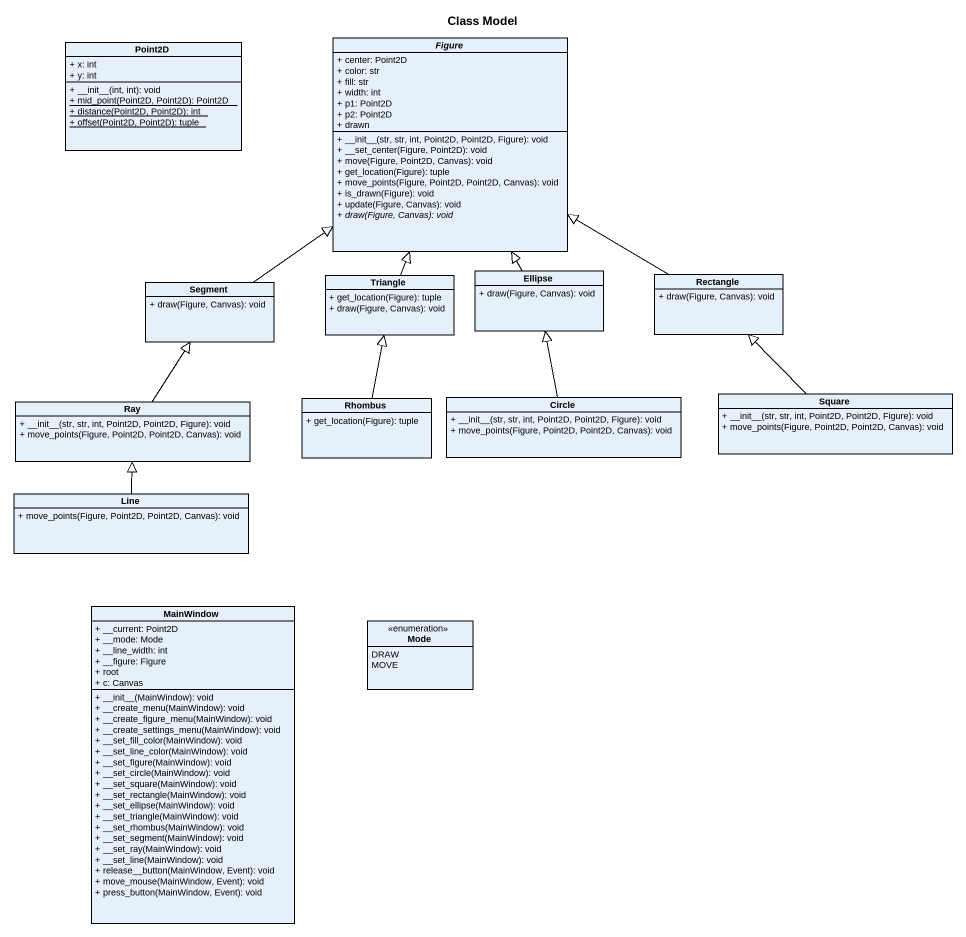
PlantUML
@startuml
title Class Model
hide circle
hide empty members
skinparam classAttributeIconSize 0
class Point2D {
  + x: int
  + y: int
  + ~__init~__(int, int): void
  {static} + mid_point(Point2D, Point2D): Point2D
  {static} + distance(Point2D, Point2D): int
  {static} + offset(Point2D, Point2D): tuple
}
abstract class Figure {
  + center: Point2D
  + color: str
  + fill: str
  + width: int
  + p1: Point2D
  + p2: Point2D
  + drawn
  + ~__init~__(str, str, int, Point2D, Point2D, Figure): void
  + __set_center(Figure, Point2D): void
  + move(Figure, Point2D, Canvas): void
  + get_location(Figure): tuple
  + move_points(Figure, Point2D, Point2D, Canvas): void
  + is_drawn(Figure): void
  + update(Figure, Canvas): void
  {abstract} + draw(Figure, Canvas): void
}
class Segment {
  + draw(Figure, Canvas): void
}
class Triangle {
  + get_location(Figure): tuple
  + draw(Figure, Canvas): void
}
class Ellipse {
  + draw(Figure, Canvas): void
}
class "Rectangle" as Rectangle_ {
  + draw(Figure, Canvas): void
}
class Ray {
  + ~__init~__(str, str, int, Point2D, Point2D, Figure): void
  + move_points(Figure, Point2D, Point2D, Canvas): void
}
class Rhombus {
  + get_location(Figure): tuple
}
class "Circle" as Circle_ {
  + ~__init~__(str, str, int, Point2D, Point2D, Figure): void
  + move_points(Figure, Point2D, Point2D, Canvas): void
}
class Square {
  + ~__init~__(str, str, int, Point2D, Point2D, Figure): void
  + move_points(Figure, Point2D, Point2D, Canvas): void
}
class Line {
  + move_points(Figure, Point2D, Point2D, Canvas): void
}
class MainWindow {
  + __current: Point2D
  + __mode: Mode
  + __line_width: int
  + __figure: Figure
  + root
  + c: Canvas
  + ~__init~__(MainWindow): void
  + __create_menu(MainWindow): void
  + __create_figure_menu(MainWindow): void
  + __create_settings_menu(MainWindow): void
  + __set_fill_color(MainWindow): void
  + __set_line_color(MainWindow): void
  + __set_figure(MainWindow): void
  + __set_circle(MainWindow): void
  + __set_square(MainWindow): void
  + __set_rectangle(MainWindow): void
  + __set_ellipse(MainWindow): void
  + __set_triangle(MainWindow): void
  + __set_rhombus(MainWindow): void
  + __set_segment(MainWindow): void
  + __set_ray(MainWindow): void
  + __set_line(MainWindow): void
  + release__button(MainWindow, Event): void
  + move_mouse(MainWindow, Event): void
  + press_button(MainWindow, Event): void
}
enum Mode {
  DRAW
  MOVE
}
Segment -up-|> Figure
Triangle -up-|> Figure
Ellipse -up-|> Figure
Rectangle_ -left-|> Figure
Ray -up-|> Segment
Rhombus -up-|> Triangle
Circle_ -up-|> Ellipse
Square -up-|> Rectangle_
Line -up-|> Ray
@enduml
